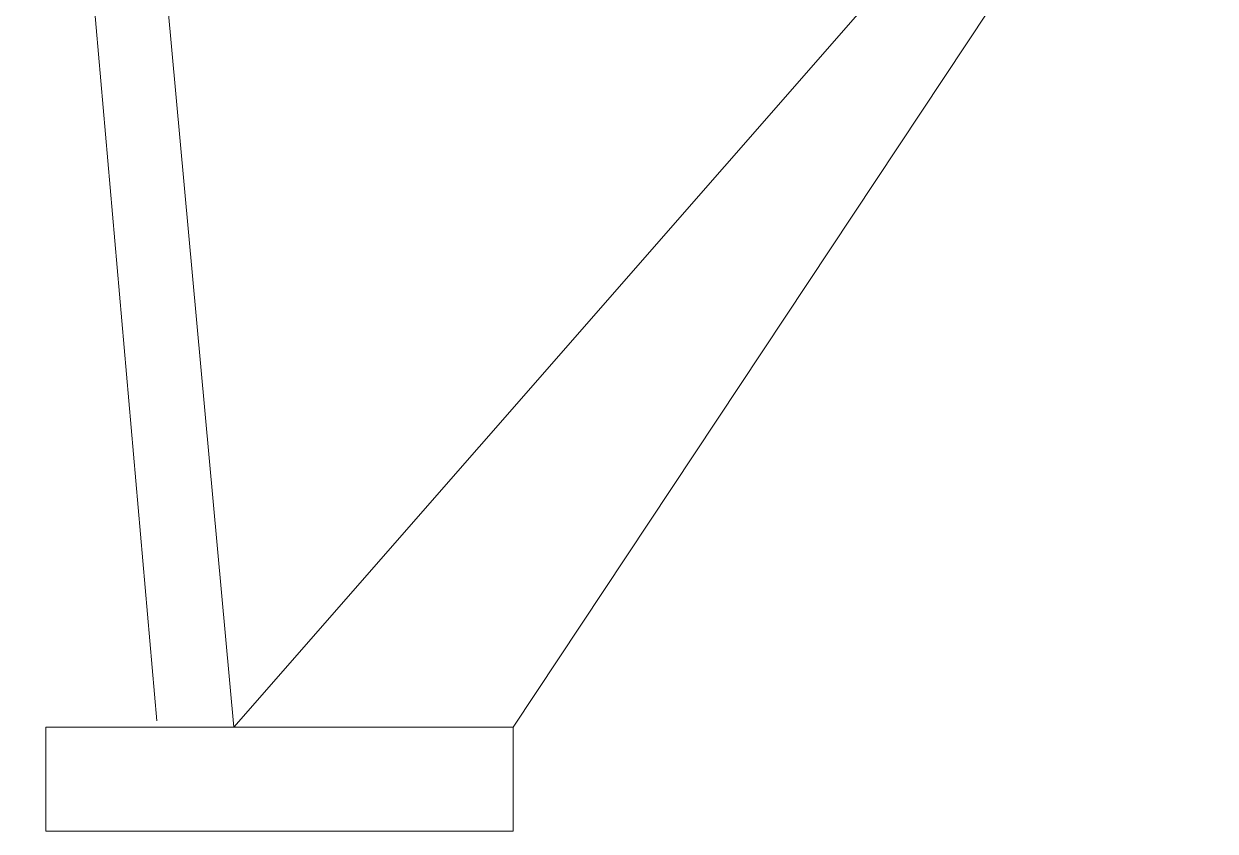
# Model space of a CAD drawing. Header units: inches. Extents: x -25.4 to 25.4, y -23 to 23.1.
# Drawn here: x -25.42 to 0.16, y -23.04 to -5.7 of the extents above; entities that cross this region are included whole.
import ezdxf

# ---------------------------------------------------------------- set-up
doc = ezdxf.new("R2010")
doc.units = ezdxf.units.IN
doc.header["$MEASUREMENT"] = 0
doc.layers.add('Layer 1', color=7, linetype='Continuous', true_color=0xffffff)

msp = doc.modelspace()

# ---------------------------------------------------------------- linework, layer by layer
at = {"layer": 'Layer 1', "lineweight": 9}
for points in [[(-23.921, 12.109), (-23.921, 12.109), (-20.911, -20.803), (-20.911, -20.803)], [(-25.416, 11.979), (-25.416, 11.979), (-22.559, -20.669), (-22.559, -20.669)], [(0.155, 3.286), (0.155, 3.286), (-20.911, -20.803), (-20.911, -20.803)], [(-14.911, -20.803), (-14.911, -20.803), (-0.315, 1.219), (-0.315, 1.219)], [(-20.911, -20.803), (-20.911, -20.803), (-24.944, -20.803), (-24.944, -20.803)], [(-24.944, -20.803), (-24.944, -20.803), (-24.944, -23.037), (-24.944, -23.037)], [(-20.911, -20.803), (-20.911, -20.803), (-14.911, -20.803), (-14.911, -20.803)], [(-14.911, -23.037), (-14.911, -23.037), (-14.911, -20.803), (-14.911, -20.803)], [(-24.944, -23.037), (-24.944, -23.037), (-14.911, -23.037), (-14.911, -23.037)]]:
    msp.add_open_spline(points, degree=3, dxfattribs=at)

doc.saveas('drawing.dxf')
